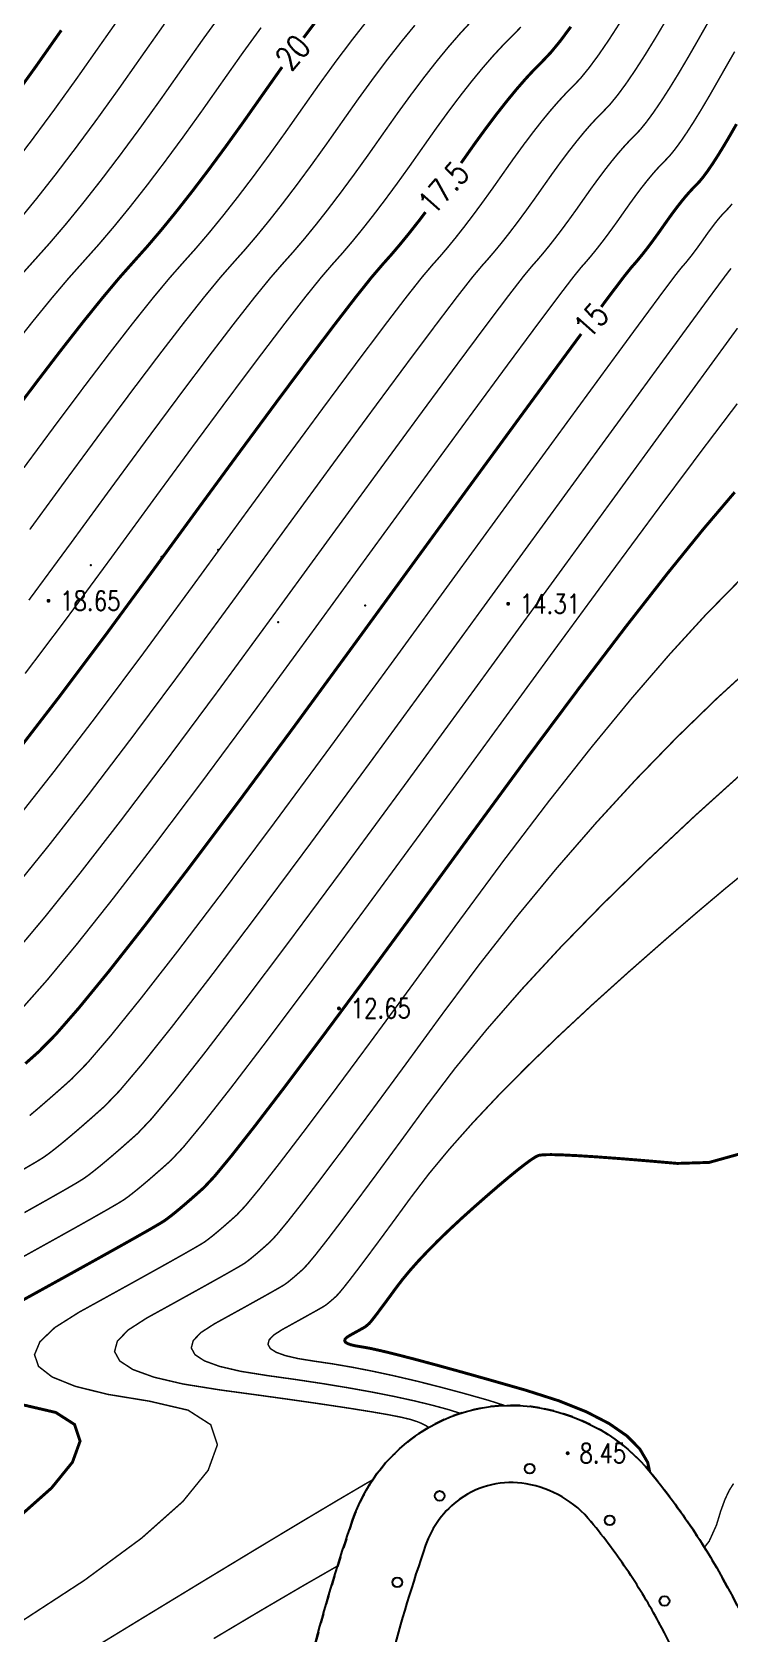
# Model space of a CAD drawing. Extents: x 940 to 2162, y 608 to 1562.
# Drawn here: x 1244.4 to 1280.2, y 720.4 to 802.5 of the extents above; entities that cross this region are included whole.
import ezdxf
from ezdxf.enums import TextEntityAlignment as Align

# ---------------------------------------------------------------- set-up
doc = ezdxf.new("R2010")
doc.units = 0
doc.header["$LTSCALE"] = 0.5
doc.header["$PDSIZE"] = 0.2
doc.linetypes.add('X6', pattern=[2, 1, -1])
doc.layers.get('0').update_dxf_attribs({"linetype": 'CONTINUOUS'})
for name, color, linetype in [('DGX', 2, 'CONTINUOUS'), ('DLSS', 4, 'CONTINUOUS'), ('GCD', 1, 'CONTINUOUS'), ('SXSS', 5, 'CONTINUOUS'), ('ZBTZ', 3, 'CONTINUOUS'), ('ZDH', 1, 'CONTINUOUS')]:
    doc.layers.add(name, color=color, linetype=linetype)
doc.styles.add('HZ', font='rs.shx', dxfattribs={"width": 0.8, "bigfont": 'hztxt.shx'})
doc.linetypes.add('1161', pattern='A,0,[149,AAA.SHX,S=0.15,R=0,X=0,Y=0],-1.6', length=1.6)

# ---------------------------------------------------------------- blocks, each defined once
blk = doc.blocks.new('gc170')
at = {"linetype": 'Continuous'}
blk.add_circle((0, 0), 0.5, dxfattribs=at)
blk = doc.blocks.new('GC200')
at = {"linetype": 'Continuous', "const_width": 0.2, "flags": 128}
blk.add_lwpolyline([(-0.1, 0, 1), (0.1, 0, 1)], format="xyb", close=True, dxfattribs=at)

msp = doc.modelspace()

# ---------------------------------------------------------------- linework, layer by layer
at = {"layer": 'DGX', "linetype": 'Continuous', "const_width": 0.075, "flags": 128}
for points, elevation in [([(1243.317, 795.517), (1244.41, 796.956), (1245.552, 798.503), (1246.743, 800.159), (1247.982, 801.924), (1249.22, 803.68)], 22), ([(1243.502, 758.612), (1245.263, 760.79), (1247.269, 763.357), (1249.519, 766.315), (1252.014, 769.663), (1254.753, 773.401), (1257.456, 777.11), (1259.841, 780.372), (1261.909, 783.185), (1263.659, 785.55), (1265.092, 787.467), (1266.207, 788.937), (1267.004, 789.958), (1267.485, 790.531), (1267.815, 790.9), (1268.163, 791.31), (1268.53, 791.759), (1268.914, 792.248), (1269.316, 792.777), (1269.736, 793.346), (1270.174, 793.955), (1270.63, 794.604), (1271.085, 795.25), (1271.52, 795.849), (1271.936, 796.401), (1272.333, 796.907), (1272.71, 797.366), (1273.067, 797.778), (1273.405, 798.143), (1273.724, 798.462), (1274.055, 798.812), (1274.431, 799.273), (1274.851, 799.843), (1275.316, 800.524), (1275.826, 801.315), (1276.38, 802.215), (1276.979, 803.226)], 16.5), ([(1243.603, 755.385), (1245.125, 757.202), (1246.921, 759.445), (1248.991, 762.115), (1251.334, 765.21), (1253.951, 768.732), (1256.842, 772.68), (1259.696, 776.599), (1262.207, 780.035), (1264.373, 782.988), (1266.194, 785.457), (1267.671, 787.444), (1268.804, 788.946), (1269.592, 789.966), (1270.035, 790.502), (1270.314, 790.814), (1270.608, 791.159), (1270.917, 791.538), (1271.241, 791.951), (1271.58, 792.397), (1271.934, 792.878), (1272.304, 793.391), (1272.688, 793.939), (1273.072, 794.484), (1273.44, 794.989), (1273.791, 795.455), (1274.125, 795.881), (1274.444, 796.269), (1274.745, 796.616), (1275.03, 796.924), (1275.299, 797.193), (1275.579, 797.489), (1275.896, 797.877), (1276.25, 798.359), (1276.643, 798.933), (1277.072, 799.6), (1277.54, 800.36), (1278.045, 801.213), (1278.588, 802.159), (1279.133, 803.118)], 16), ([(1243.604, 762.134), (1245.546, 764.6), (1247.703, 767.42), (1250.076, 770.594), (1252.664, 774.122), (1255.215, 777.622), (1257.475, 780.708), (1259.444, 783.382), (1261.123, 785.643), (1262.512, 787.491), (1263.61, 788.927), (1264.417, 789.95), (1264.934, 790.56), (1265.316, 790.987), (1265.719, 791.46), (1266.143, 791.98), (1266.587, 792.545), (1267.052, 793.157), (1267.537, 793.815), (1268.044, 794.519), (1268.571, 795.27), (1269.097, 796.016), (1269.601, 796.709), (1270.082, 797.347), (1270.54, 797.932), (1270.976, 798.463), (1271.39, 798.939), (1271.781, 799.362), (1272.149, 799.73), (1272.532, 800.135), (1272.966, 800.668), (1273.452, 801.327), (1273.99, 802.114), (1274.579, 803.029)], 17), ([(1243.72, 789.884), (1244.531, 790.79), (1245.326, 791.679), (1246.165, 792.664), (1247.046, 793.745), (1247.971, 794.922), (1248.938, 796.196), (1249.949, 797.565), (1251.003, 799.031), (1252.1, 800.593), (1253.195, 802.147), (1254.243, 803.589)], 21), ([(1251.207, 802.913), (1250.041, 801.259), (1248.873, 799.595), (1247.751, 798.034), (1246.674, 796.576), (1245.644, 795.22), (1244.659, 793.966), (1243.72, 792.815)], 21.5), ([(1244.01, 780.177), (1245.644, 782.39), (1247.123, 784.366), (1248.446, 786.106), (1249.613, 787.61), (1250.625, 788.878), (1251.482, 789.909), (1252.182, 790.704), (1252.823, 791.42), (1253.498, 792.213), (1254.207, 793.083), (1254.952, 794.031), (1255.731, 795.056), (1256.545, 796.159), (1257.393, 797.339), (1258.277, 798.597), (1259.158, 799.848), (1260.002, 801.009), (1260.809, 802.079), (1261.577, 803.058)], 19.5), ([(1244.263, 773.387), (1246.398, 776.286), (1248.492, 779.155), (1250.377, 781.717), (1252.052, 783.972), (1253.517, 785.921), (1254.773, 787.563), (1255.819, 788.897), (1256.656, 789.925), (1257.283, 790.646), (1257.82, 791.247), (1258.386, 791.912), (1258.981, 792.642), (1259.606, 793.437), (1260.259, 794.297), (1260.942, 795.222), (1261.653, 796.211), (1262.394, 797.266), (1263.134, 798.315), (1263.842, 799.289), (1264.518, 800.186), (1265.162, 801.008), (1265.775, 801.753), (1266.356, 802.423), (1266.906, 803.017)], 18.5), ([(1244.309, 777.007), (1246.251, 779.666), (1248.01, 782.053), (1249.587, 784.169), (1250.982, 786.014), (1252.193, 787.586), (1253.222, 788.887), (1254.069, 789.917), (1254.733, 790.675), (1255.321, 791.333), (1255.942, 792.062), (1256.594, 792.862), (1257.279, 793.734), (1257.995, 794.676), (1258.743, 795.69), (1259.523, 796.775), (1260.335, 797.932), (1261.146, 799.082), (1261.922, 800.149), (1262.663, 801.133), (1263.37, 802.033), (1264.041, 802.85)], 19), ([(1243.375, 786.292), (1244.454, 787.658), (1245.432, 788.858), (1246.307, 789.893), (1247.082, 790.762), (1247.825, 791.593), (1248.609, 792.514), (1249.433, 793.524), (1250.298, 794.625), (1251.202, 795.816), (1252.148, 797.097), (1253.133, 798.467), (1254.159, 799.928), (1255.183, 801.381), (1256.163, 802.729)], 20.5), ([(1244.072, 769.629), (1246.201, 772.456), (1248.487, 775.565), (1250.733, 778.644), (1252.743, 781.381), (1254.516, 783.776), (1256.052, 785.828), (1257.353, 787.539), (1258.416, 788.907), (1259.243, 789.933), (1259.833, 790.618), (1260.319, 791.16), (1260.83, 791.761), (1261.368, 792.421), (1261.933, 793.14), (1262.523, 793.917), (1263.14, 794.753), (1263.783, 795.647), (1264.453, 796.601), (1265.121, 797.549), (1265.761, 798.429), (1266.372, 799.24), (1266.955, 799.983), (1267.509, 800.656), (1268.034, 801.262), (1268.531, 801.799), (1268.999, 802.267), (1269.471, 802.757)], 18), ([(1243.995, 752.559), (1245.221, 753.944), (1246.749, 755.792), (1248.58, 758.101), (1250.714, 760.872), (1253.15, 764.106), (1255.889, 767.801), (1258.93, 771.959), (1261.937, 776.088), (1264.573, 779.699), (1266.837, 782.791), (1268.73, 785.365), (1270.251, 787.42), (1271.401, 788.956), (1272.179, 789.974), (1272.585, 790.474), (1272.813, 790.727), (1273.052, 791.009), (1273.304, 791.318), (1273.568, 791.654), (1273.844, 792.018), (1274.133, 792.409), (1274.434, 792.827), (1274.747, 793.274), (1275.06, 793.717), (1275.359, 794.129), (1275.645, 794.509), (1275.918, 794.856), (1276.177, 795.172), (1276.423, 795.455), (1276.655, 795.706), (1276.874, 795.925), (1277.102, 796.166), (1277.36, 796.482), (1277.649, 796.875), (1277.969, 797.343), (1278.319, 797.886), (1278.7, 798.505), (1279.112, 799.2), (1279.554, 799.971), (1280, 800.756), (1280.423, 801.493)], 15.5), ([(1280.29, 793.692), (1280.149, 793.52), (1280.025, 793.388), (1279.905, 793.269), (1279.779, 793.132), (1279.645, 792.978), (1279.503, 792.806), (1279.355, 792.616), (1279.199, 792.409), (1279.035, 792.185), (1278.865, 791.943), (1278.694, 791.699), (1278.53, 791.471), (1278.373, 791.258), (1278.222, 791.06), (1278.078, 790.876), (1277.941, 790.708), (1277.81, 790.554), (1277.686, 790.416), (1277.353, 789.991), (1276.594, 788.976), (1275.41, 787.372), (1273.801, 785.179), (1271.766, 782.397), (1269.305, 779.026), (1266.419, 775.066), (1263.108, 770.516), (1259.764, 765.939), (1256.781, 761.896), (1254.159, 758.387), (1251.897, 755.412), (1249.996, 752.971), (1248.456, 751.064), (1247.277, 749.69), (1246.458, 748.851), (1245.845, 748.304), (1245.281, 747.809), (1244.768, 747.365), (1244.305, 746.973)], 14.5), ([(1280.237, 790.387), (1279.94, 789.999), (1279.191, 788.986), (1277.99, 787.348), (1276.336, 785.087), (1274.23, 782.2), (1271.671, 778.69), (1268.66, 774.555), (1265.197, 769.795), (1261.702, 765.009), (1258.597, 760.792), (1255.881, 757.145), (1253.556, 754.068), (1251.62, 751.561), (1250.074, 749.623), (1248.918, 748.256), (1248.151, 747.459), (1247.602, 746.969), (1247.098, 746.526), (1246.638, 746.128), (1246.223, 745.777), (1245.853, 745.471), (1245.527, 745.212), (1245.247, 744.998), (1245.011, 744.83), (1244.636, 744.599), (1243.938, 744.192)], 14), ([(1244.036, 742.002), (1245.222, 742.669), (1246.124, 743.181), (1246.74, 743.54), (1247.071, 743.745), (1247.279, 743.893), (1247.527, 744.082), (1247.815, 744.311), (1248.141, 744.581), (1248.508, 744.891), (1248.914, 745.242), (1249.359, 745.634), (1249.844, 746.066), (1250.559, 746.822), (1251.692, 748.183), (1253.243, 750.15), (1255.214, 752.723), (1257.604, 755.902), (1260.412, 759.687), (1263.639, 764.078), (1267.285, 769.074), (1270.901, 774.044), (1274.037, 778.353), (1276.694, 782.004), (1278.872, 784.994), (1280.57, 787.325)], 13.5), ([(1243.697, 739.589), (1245.221, 740.435), (1246.498, 741.147), (1247.527, 741.726), (1248.309, 742.171), (1248.844, 742.482), (1249.131, 742.66), (1249.312, 742.788), (1249.527, 742.952), (1249.776, 743.151), (1250.06, 743.385), (1250.378, 743.654), (1250.73, 743.959), (1251.117, 744.299), (1251.538, 744.674), (1252.173, 745.35), (1253.202, 746.595), (1254.626, 748.408), (1256.443, 750.789), (1258.655, 753.738), (1261.262, 757.255), (1264.262, 761.339), (1267.657, 765.992), (1271.046, 770.64), (1274.031, 774.71), (1276.611, 778.203), (1278.786, 781.117), (1280.556, 783.453)], 13), ([(1243.364, 720.717), (1247.112, 723.161), (1250.043, 725.322), (1252.154, 727.2), (1253.448, 728.794), (1253.923, 730.106), (1253.58, 731.133), (1252.418, 731.878), (1250.438, 732.339), (1248.292, 732.69), (1246.63, 733.104), (1245.453, 733.58), (1244.761, 734.119), (1244.553, 734.72), (1244.83, 735.384), (1245.592, 736.11), (1246.839, 736.899), (1248.242, 737.673), (1249.474, 738.354), (1250.533, 738.942), (1251.421, 739.437), (1252.136, 739.839), (1252.68, 740.149), (1253.051, 740.365), (1253.251, 740.489), (1253.377, 740.578), (1253.526, 740.692), (1253.7, 740.83), (1253.897, 740.993), (1254.118, 741.18), (1254.363, 741.392), (1254.631, 741.628), (1254.924, 741.889), (1255.366, 742.359), (1256.081, 743.224), (1257.071, 744.485), (1258.334, 746.14), (1259.872, 748.189), (1261.683, 750.634), (1263.769, 753.473), (1266.129, 756.708), (1268.565, 760.01), (1270.88, 763.052), (1273.075, 765.835), (1275.149, 768.358), (1277.102, 770.622), (1278.934, 772.626), (1280.645, 774.371)], 12)]:
    msp.add_lwpolyline(points, dxfattribs=dict(at, elevation=elevation))
at = {"layer": 'DGX', "color": 3, "linetype": 'Continuous', "const_width": 0.15, "flags": 128}
for points, elevation in [([(1258.338, 802.208), (1258.954, 803.025)], 20), ([(1243.354, 798.972), (1244.613, 800.723), (1245.924, 802.59)], 22.5), ([(1266.408, 795.787), (1266.512, 795.935), (1267.109, 796.783), (1267.681, 797.569), (1268.227, 798.294), (1268.748, 798.957), (1269.242, 799.559), (1269.712, 800.1), (1270.156, 800.58), (1270.574, 800.998), (1271.006, 801.454), (1271.492, 802.045), (1272.031, 802.772)], 17.5), ([(1243.278, 782.726), (1244.659, 784.563), (1245.911, 786.199), (1247.034, 787.634), (1248.028, 788.868), (1248.894, 789.901), (1249.632, 790.733), (1250.324, 791.506), (1251.053, 792.363), (1251.82, 793.304), (1252.625, 794.328), (1253.467, 795.436), (1254.346, 796.628), (1255.263, 797.903), (1256.218, 799.262), (1257.171, 800.614), (1257.236, 800.705)], 20), ([(1280.52, 797.783), (1280.178, 797.187), (1279.86, 796.65), (1279.566, 796.172), (1279.295, 795.752), (1279.048, 795.39), (1278.825, 795.087), (1278.625, 794.843), (1278.45, 794.657), (1278.28, 794.487), (1278.101, 794.293), (1277.911, 794.075), (1277.711, 793.831), (1277.5, 793.562), (1277.279, 793.269), (1277.048, 792.951), (1276.806, 792.608), (1276.564, 792.263), (1276.331, 791.94), (1276.108, 791.638), (1275.895, 791.357), (1275.691, 791.097), (1275.496, 790.858), (1275.311, 790.641), (1275.136, 790.445), (1274.766, 789.982), (1273.997, 788.966), (1273.588, 788.415)], 15), ([(1243.824, 765.842), (1245.888, 768.525), (1248.138, 771.525), (1250.575, 774.844), (1252.974, 778.133), (1255.109, 781.044), (1256.98, 783.579), (1258.588, 785.736), (1259.932, 787.515), (1261.013, 788.917), (1261.83, 789.942), (1262.384, 790.589), (1262.818, 791.074), (1263.275, 791.611), (1263.755, 792.2), (1264.26, 792.842), (1264.586, 793.272)], 17.5), ([(1272.56, 787.03), (1271.265, 785.272), (1269.301, 782.594), (1266.939, 779.363), (1264.178, 775.577), (1261.019, 771.238), (1257.826, 766.87), (1254.965, 763.001), (1252.436, 759.63), (1250.239, 756.757), (1248.373, 754.381), (1246.838, 752.504), (1245.636, 751.125), (1244.765, 750.244), (1244.087, 749.64)], 15), ([(1243.373, 737.198), (1245.084, 738.141), (1246.585, 738.971), (1247.877, 739.688), (1248.959, 740.292), (1249.831, 740.783), (1250.494, 741.16), (1250.947, 741.424), (1251.191, 741.574), (1251.344, 741.683), (1251.527, 741.822), (1251.738, 741.99), (1251.978, 742.189), (1252.248, 742.417), (1252.546, 742.675), (1252.874, 742.963), (1253.231, 743.281), (1253.769, 743.855), (1254.642, 744.91), (1255.848, 746.446), (1257.389, 748.464), (1259.264, 750.964), (1261.472, 753.944), (1264.016, 757.406), (1266.893, 761.35), (1269.806, 765.325), (1272.456, 768.881), (1274.843, 772.019), (1276.967, 774.738), (1278.829, 777.038), (1280.428, 778.919)], 12.5), ([(1243.681, 726.34), (1245.427, 727.892), (1246.496, 729.21), (1246.889, 730.293), (1246.605, 731.143), (1245.645, 731.759), (1244.009, 732.14)], 12.5)]:
    msp.add_lwpolyline(points, dxfattribs=dict(at, elevation=elevation))
at = {"layer": 'DGX', "linetype": 'Continuous', "const_width": 0.075}
for points, elevation in [([(1264.747, 730.991), (1264.618, 731.08), (1264.399, 731.193), (1264.133, 731.3), (1263.819, 731.4), (1263.372, 731.509), (1262.704, 731.641), (1261.815, 731.795), (1260.706, 731.973), (1259.376, 732.174), (1257.826, 732.398), (1256.055, 732.644), (1254.063, 732.914), (1252.165, 733.218), (1250.675, 733.567), (1249.593, 733.96), (1248.92, 734.398), (1248.654, 734.882), (1248.796, 735.41), (1249.347, 735.983), (1250.305, 736.601), (1251.401, 737.205), (1252.362, 737.737), (1253.189, 738.196), (1253.882, 738.582), (1254.441, 738.896), (1254.865, 739.138), (1255.155, 739.307), (1255.311, 739.403), (1255.409, 739.473), (1255.526, 739.562), (1255.661, 739.67), (1255.815, 739.797), (1255.988, 739.943), (1256.179, 740.108), (1256.389, 740.293), (1256.617, 740.496), (1256.962, 740.864), (1257.52, 741.539), (1258.293, 742.523), (1259.279, 743.815), (1260.48, 745.415), (1261.894, 747.324), (1263.523, 749.54), (1265.365, 752.066), (1267.324, 754.695), (1269.305, 757.223), (1271.307, 759.651), (1273.33, 761.979), (1275.375, 764.207), (1277.44, 766.334), (1279.526, 768.361), (1281.634, 770.287)], 11.5), ([(1281.032, 764.718), (1278.407, 762.35), (1275.946, 760.041), (1273.647, 757.791), (1271.512, 755.6), (1269.54, 753.468), (1267.73, 751.394), (1266.084, 749.379), (1264.601, 747.423), (1263.276, 745.607), (1262.105, 744.013), (1261.088, 742.641), (1260.225, 741.49), (1259.515, 740.561), (1258.96, 739.854), (1258.558, 739.368), (1258.31, 739.104), (1258.146, 738.957), (1257.995, 738.825), (1257.858, 738.706), (1257.734, 738.601), (1257.623, 738.509), (1257.526, 738.432), (1257.442, 738.368), (1257.371, 738.318), (1257.259, 738.248), (1257.05, 738.127), (1256.745, 737.953), (1256.344, 737.727), (1255.845, 737.45), (1255.251, 737.119), (1254.559, 736.737), (1253.772, 736.303), (1253.082, 735.858), (1252.686, 735.446), (1252.584, 735.066), (1252.775, 734.719), (1253.259, 734.404), (1254.037, 734.121), (1255.109, 733.87), (1256.474, 733.652), (1257.942, 733.447), (1259.324, 733.238), (1260.619, 733.025), (1261.828, 732.808), (1262.951, 732.587), (1263.987, 732.361), (1264.937, 732.131), (1265.8, 731.896), (1266.371, 731.713)], 11), ([(1281.2, 759.636), (1279.953, 758.616), (1278.507, 757.396), (1276.862, 755.977), (1275.02, 754.357), (1273.146, 752.671), (1271.409, 751.053), (1269.807, 749.504), (1268.341, 748.023), (1267.011, 746.61), (1265.817, 745.265), (1264.759, 743.989), (1263.837, 742.781), (1263.03, 741.674), (1262.316, 740.703), (1261.696, 739.867), (1261.17, 739.165), (1260.738, 738.599), (1260.399, 738.168), (1260.155, 737.872), (1260.004, 737.711), (1259.904, 737.622), (1259.812, 737.541), (1259.728, 737.469), (1259.652, 737.405), (1259.585, 737.349), (1259.525, 737.302), (1259.474, 737.263), (1259.431, 737.232), (1259.363, 737.19), (1259.236, 737.116), (1259.05, 737.01), (1258.805, 736.873), (1258.501, 736.703), (1258.139, 736.502), (1257.718, 736.269), (1257.238, 736.004), (1256.818, 735.734), (1256.576, 735.482), (1256.514, 735.251), (1256.63, 735.039), (1256.926, 734.847), (1257.4, 734.675), (1258.053, 734.522), (1258.884, 734.389), (1259.829, 734.25), (1260.822, 734.079), (1261.862, 733.877), (1262.951, 733.643), (1264.087, 733.378), (1265.27, 733.081), (1266.501, 732.752), (1267.781, 732.392), (1268.637, 732.118)], 10.5), ([(1246.341, 718.936), (1249.952, 721.142), (1253.136, 723.08), (1255.891, 724.749), (1258.217, 726.149), (1260.116, 727.28), (1261.586, 728.144), (1261.884, 728.314)], 11.5), ([(1280.37, 728.115), (1280.151, 727.777), (1279.931, 727.309), (1279.712, 726.712), (1279.492, 725.985), (1279.119, 725.163), (1278.876, 724.848)], 9.5), ([(1260.082, 723.895), (1258.361, 722.907), (1256.182, 721.63), (1253.735, 720.173)], 11)]:
    msp.add_lwpolyline(points, dxfattribs=dict(at, elevation=elevation))
at = {"layer": 'DGX', "color": 3, "linetype": 'Continuous', "const_width": 0.15, "elevation": 10}
msp.add_lwpolyline([(1280.715, 745.017), (1279.116, 744.573), (1277.485, 744.523), (1275.933, 744.657), (1274.571, 744.768), (1273.398, 744.855), (1272.416, 744.918), (1271.623, 744.958), (1271.021, 744.974), (1270.608, 744.966), (1270.386, 744.935), (1270.222, 744.857), (1269.988, 744.706), (1269.683, 744.483), (1269.306, 744.189), (1268.858, 743.823), (1268.339, 743.385), (1267.749, 742.876), (1267.087, 742.294), (1266.415, 741.689), (1265.791, 741.108), (1265.216, 740.552), (1264.69, 740.02), (1264.212, 739.513), (1263.784, 739.031), (1263.404, 738.572), (1263.073, 738.139), (1262.783, 737.741), (1262.527, 737.393), (1262.304, 737.093), (1262.116, 736.841), (1261.96, 736.638), (1261.839, 736.483), (1261.751, 736.377), (1261.697, 736.319), (1261.661, 736.287), (1261.628, 736.258), (1261.598, 736.232), (1261.571, 736.209), (1261.546, 736.189), (1261.525, 736.172), (1261.507, 736.158), (1261.491, 736.147), (1261.467, 736.132), (1261.421, 736.105), (1261.354, 736.067), (1261.267, 736.018), (1261.158, 735.957), (1261.027, 735.885), (1260.876, 735.801), (1260.704, 735.706), (1260.553, 735.609), (1260.467, 735.519), (1260.444, 735.436), (1260.486, 735.36), (1260.592, 735.291), (1260.762, 735.229), (1260.996, 735.174), (1261.295, 735.126), (1261.717, 735.052), (1262.32, 734.92), (1263.106, 734.728), (1264.073, 734.478), (1265.222, 734.169), (1266.553, 733.801), (1268.066, 733.374), (1269.761, 732.888), (1271.422, 732.356), (1272.832, 731.791), (1273.992, 731.192), (1274.902, 730.561), (1275.562, 729.895), (1275.971, 729.197), (1276.071, 728.735)], dxfattribs=at)
at = {"layer": 'DLSS', "linetype": 'X6'}
msp.add_lwpolyline([(1284.36, 713.736, 0.024343), (1280.027, 722.865, 0.025036), (1278.275, 725.774, 0.023263), (1276.131, 728.662, 0.180181), (1270.425, 731.999, 0.201176), (1264.056, 730.545, 0.155986), (1260.85, 726.238, 0.036422), (1257.544, 713.69, 0.069383)], format="xyb", dxfattribs=at)
at = {"layer": 'SXSS', "linetype": 'Continuous'}
msp.add_lwpolyline([(1280.712, 712.217, 0.024343), (1276.543, 720.998, 0.025036), (1274.995, 723.568, 0.023263), (1273.071, 726.161, 0.180181), (1269.746, 728.105, 0.201176), (1266.357, 727.332, 0.155986), (1264.588, 724.956, 0.036422), (1261.429, 712.964, 0.069383)], format="xyb", dxfattribs=at)
at = {"layer": 'ZBTZ', "linetype": '1161', "flags": 128}
msp.add_lwpolyline([(1330.74, 833.762), (1327.56, 840.768), (1319.707, 863.134), (1319.598, 863.445, -0.077672), (1319.176, 867.141, -0.089807), (1319.974, 870.7, -0.089946), (1322.608, 874.728, -0.118766), (1326.471, 877.237, -0.102595), (1331.41, 877.907, -0.141061), (1335.992, 876.236, -0.020708), (1338.015, 874.629, -0.026382), (1339.616, 873.089, -0.013245), (1341.446, 871.028, -0.005397), (1345.414, 866.207, -0.028768), (1347.217, 863.684, -0.015584), (1349.754, 859.369), (1356.2, 845.721, 0.167735), (1359.482, 841.341, 0.247764), (1363.284, 840.922, 0.111916), (1366.354, 843.018, 0.069822), (1369.739, 847.866, 0.053027), (1371.017, 851.218, 0.052663), (1371.567, 854.788, -0.001571), (1370.445, 864.094, -0.002172), (1369.681, 870.852, -0.000159), (1368.865, 878.383, -0.005831), (1368.835, 878.697, -0.046402), (1368.869, 882.664, 0.020508), (1369.267, 889.274, 0.003582), (1369.284, 890.636, 0.000782), (1369.306, 897.171, 0.026584), (1369.127, 900.636, 0.003874), (1368.949, 902.217), (1368.093, 906.685, 0.009169), (1365.623, 916.544, 0.037036), (1365.013, 918.279, 0.007585), (1357.022, 935.837, 0.004872), (1343.846, 962.973, 0.008475), (1342.009, 966.513, 0.003614), (1335.854, 977.703), (1329.948, 984.969, 0.013099), (1326.606, 988.431, 0.028527), (1325.252, 989.619, 0.014737), (1320.307, 993.25, 0.008963), (1311.673, 998.981, 0.047867), (1307.452, 1001.138, 0.027113), (1298.54, 1004.116), (1269.742, 1011.439, -0.020512), (1261.532, 1014.034, -0.033977), (1256.413, 1016.291, -0.005961), (1247.965, 1020.851, -0.018837), (1245.102, 1022.585, -0.027926), (1242.305, 1024.659, -0.006734), (1232.843, 1032.749, -0.04167), (1227.657, 1038.133, -0.025832), (1220.986, 1047.25), (1219.164, 1049.83), (1198.288, 1046.029), (1190.582, 1046.64), (1190.582, 1044.115), (1180.434, 1044.141), (1180.52, 1046.834), (1175.967, 1046.977), (1177.339, 952.841), (1172.053, 952.633), (1170.186, 899.769), (1161.268, 883.069), (1145.898, 871.231), (1125.512, 864.649), (1099.71, 863.887), (1069.546, 881.138), (1074.012, 867.156), (1077.612, 862.785), (1080.531, 860.039), (1081.322, 863.46), (1088.163, 863.46), (1082.903, 845.379), (1085.515, 845.893), (1090.005, 847.604), (1092.212, 841.814), (1092.782, 840.069), (1087.738, 838.245), (1087.788, 838.75, -0.027206), (1090.093, 834.638, -0.063866), (1090.967, 832.077, -0.009428), (1091.978, 826.602, -0.010278), (1092.709, 821.525, -0.011914), (1094.112, 807.365, -0.024093), (1094.307, 800.086, -0.017627), (1093.75, 790.285, -0.007981), (1091.46, 769.142), (1090.266, 759.756, -0.034067), (1095.724, 760.461, -0.049637), (1102.31, 760.204, -0.002641), (1103.782, 759.992, -0.005392), (1104.566, 759.866, -0.072064), (1109.903, 758.132, -0.111845), (1113.518, 755.204, -0.124873), (1115.369, 751.047, -0.065747), (1115.6, 745.122, -0.036581), (1114.485, 738.437, 0.034334), (1113.46, 732.463, 0.017331), (1112.757, 721.915, 0.023383), (1112.871, 714.245, 0.035855), (1113.623, 708.636, 0.020701), (1116.171, 698.504, 0.037395), (1121.194, 685.258, 0.042521), (1127.336, 674.588, 0.023131), (1130.841, 670.01, 0.0207), (1135.246, 665.198, 0.04717), (1140.59, 660.751, 0.045763), (1146.889, 657.242, 0.082528), (1154.184, 655.363, 0.066536), (1164.053, 655.811, 0.030894), (1170.375, 657.359, 0.043452), (1174.349, 658.987, 0.053054), (1181.795, 663.882, 0.087346), (1184.777, 667.358, 0.006859), (1185.162, 668.03, -0.00631), (1185.689, 668.951, -0.030276), (1189.361, 674.398, -0.021081), (1195.179, 681.366, -0.093388), (1204.127, 688.121, -0.130561), (1213.006, 689.928, -0.010639), (1220.792, 689.303, 0.006428), (1233.29, 688.193, 0.002335), (1242.048, 687.569, 0.003845), (1247.331, 687.259, 0.198568), (1251.993, 688.913, 0.144016), (1256.476, 696.199, 0.089715), (1257.029, 702.564, -0.069383), (1257.544, 713.69, -0.036422), (1260.85, 726.238, -0.155986), (1264.056, 730.545, -0.201176), (1270.425, 731.999, -0.180181), (1276.131, 728.662, -0.023263), (1278.275, 725.774, -0.025036), (1280.027, 722.865, -0.024343), (1284.36, 713.736, 0.019447), (1289.34, 702.974, 0.019178), (1295.661, 691.692, 0.062456), (1297.592, 689.274, 0.049333), (1298.871, 688.252, 0.035102), (1301.354, 686.88, 0.031434), (1304.797, 685.537, 0.071847), (1305.499, 685.42, 0.023809), (1306.045, 685.434, 0.017093), (1307.054, 685.543, 0.043665), (1310.87, 686.431, 0.036297), (1315.467, 688.312, 0.015778), (1318.218, 689.79, 0.010859), (1322.259, 692.244, 0.021309), (1324.617, 693.893, 0.012897), (1324.725, 693.98, 0.037347), (1324.729, 698.732, 0.016633), (1324.405, 701.739, 0.020292), (1323.978, 704.074, 0.118409), (1320.61, 710.916, -0.070031), (1311.692, 725.357, -0.022972), (1306.681, 738.373, -0.0249), (1303.212, 750.825, -0.055447), (1301.993, 761.741, -0.043106), (1303.164, 775.36, -0.084624), (1307.367, 787.214, -0.274119), (1314.059, 791.099, -0.174301), (1319.049, 789.254, -0.08134), (1323.489, 784.08, -0.158868), (1326.899, 769.631, 0.115392), (1329.098, 754.723, 0.02739), (1333.464, 745.227, 0.044069), (1336.764, 740.122, 0.11721), (1341.453, 736.364, 0.097181), (1349.101, 734.424, 0.13611), (1353.055, 735.291, 0.054193), (1355.838, 737.173), (1357.4, 741.046), (1359.601, 743.988), (1358.961, 747.74, 0.012312), (1357.65, 750.599, 0.027255), (1356.292, 753.032, 0.002451), (1353.397, 757.564, -0.003279), (1351.199, 761.018, -0.001211), (1348.636, 765.126, -0.001537), (1346.63, 768.381, -0.018479), (1344.35, 772.434, -0.013579), (1341.682, 777.983, -0.01746), (1340.066, 781.958, -0.019016), (1338.839, 785.749, -0.01542), (1337.304, 791.906, -0.016269), (1336.217, 797.847, -0.000047), (1335.237, 804.412, -0.000121), (1334.856, 806.965, -0.000007), (1333.963, 812.968, -0.000007), (1333.071, 818.963, -0.001307), (1332.463, 823.128, 0.000982), (1331.662, 828.632, 0.015736), (1330.74, 833.762)], format="xyb", close=True, dxfattribs=at)
at = {"layer": 'ZDH', "linetype": 'Continuous'}
for p in [(1253.958, 775.966, 16.174), (1253.958, 775.966, 16.174), (1253.958, 775.966, 16.174), (1247.43, 775.182, 17.056), (1247.43, 775.182, 17.056), (1247.43, 775.182, 17.056), (1251.052, 775.604, 16.562), (1251.052, 775.604, 16.562), (1251.052, 775.604, 16.562), (1261.502, 773.108, 14.708), (1261.502, 773.108, 14.708), (1261.502, 773.108, 14.708), (1268.82, 773.201, 14.308), (1268.82, 773.201, 14.308), (1268.82, 773.201, 14.308), (1257.031, 772.252, 14.885), (1257.031, 772.252, 14.885), (1257.031, 772.252, 14.885), (1266.357, 727.332, 8.459), (1273.071, 726.161, 8.454), (1276.543, 720.998, 8.445)]:
    msp.add_point(p, dxfattribs=at)

# ---------------------------------------------------------------- block references
at = {"layer": 'GCD', "linetype": 'Continuous'}
ref = msp.add_blockref('GC200', (1245.269, 773.355, 18.65), dxfattribs=dict(at, xscale=0.5, yscale=0.5, zscale=0.5))
ref.add_attrib('height', '18.65', dxfattribs={"linetype": 'Continuous', "height": 1, "style": 'HZ', "width": 0.8}).set_placement((1245.869, 773.355, 18.65), align=Align.MIDDLE_LEFT)
ref = msp.add_blockref('GC200', (1268.82, 773.201, 14.308), dxfattribs=dict(at, xscale=0.5, yscale=0.5, zscale=0.5))
ref.add_attrib('height', '14.31', dxfattribs={"linetype": 'Continuous', "height": 1, "style": 'HZ', "width": 0.8}).set_placement((1269.42, 773.201, 14.308), align=Align.MIDDLE_LEFT)
ref = msp.add_blockref('GC200', (1260.15, 752.466, 12.65), dxfattribs=dict(at, xscale=0.5, yscale=0.5, zscale=0.5))
ref.add_attrib('height', '12.65', dxfattribs={"linetype": 'Continuous', "height": 1, "style": 'HZ', "width": 0.8}).set_placement((1260.75, 752.466, 12.65), align=Align.MIDDLE_LEFT)
ref = msp.add_blockref('GC200', (1271.869, 729.67, 8.455), dxfattribs=dict(at, xscale=0.5, yscale=0.5, zscale=0.5))
ref.add_attrib('height', '8.45', dxfattribs={"linetype": 'Continuous', "height": 1, "style": 'HZ', "width": 0.8}).set_placement((1272.469, 729.67, 8.455), align=Align.MIDDLE_LEFT)
at = {"layer": 'ZBTZ', "linetype": 'Continuous', "xscale": 0.5, "yscale": 0.5}
for p, rotation in [((1269.922, 728.874, 7.252), 169.7336033908675), ((1265.309, 727.486, 7.252), 223.3575316557998), ((1274.022, 726.234, 7.252), 128.3703331501227), ((1263.137, 723.057, 7.252), 252.5790470096338), ((1276.831, 722.103, 7.252), 119.7443880827327)]:
    msp.add_blockref('gc170', p, dxfattribs=dict(at, rotation=rotation))

# ---------------------------------------------------------------- texts
at = {"layer": 'DGX', "linetype": 'Continuous', "style": 'HZ', "width": 0.8}
for s, p in [('20', (1257.784, 801.459, 20)), ('17.5', (1265.508, 794.52, 17.5)), ('15', (1273.073, 787.723, 15))]:
    msp.add_text(s, height=1.2, rotation=48.06341, dxfattribs=at).set_placement(p, align=Align.MIDDLE)

doc.saveas('drawing.dxf')
